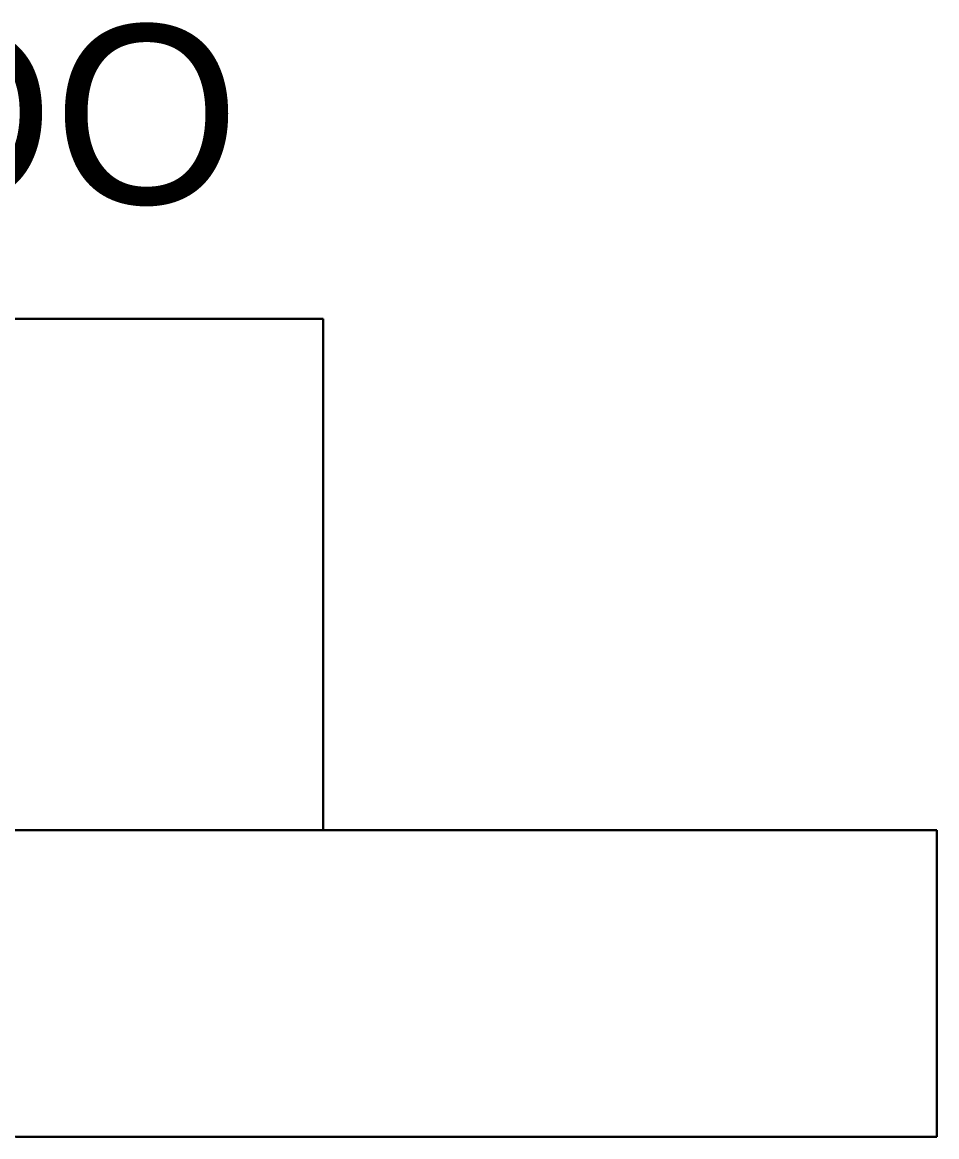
# Model space of a CAD drawing. Extents: x 0 to 297, y 0 to 210.
# Drawn here: x 93.16 to 111.04, y 136.72 to 158.52 of the extents above; entities that cross this region are included whole.
import ezdxf
from ezdxf.enums import TextEntityAlignment as Align

# ---------------------------------------------------------------- set-up
doc = ezdxf.new("R2010")
doc.units = 0
doc.layers.add('TEXTO', color=7, linetype='CONTINUOUS')
doc.layers.add('VISIBLE', color=7, linetype='CONTINUOUS')

msp = doc.modelspace()

# ---------------------------------------------------------------- linework, layer by layer
at = {"layer": 'VISIBLE'}
for p, q in [((77.0442, 152.7206), (99.0442, 152.7206)), ((99.0442, 152.7206), (79.0442, 152.7206)), ((96.0817, 152.7206), (92.9057, 152.7206)), ((94.2934, 152.7206), (93.0297, 152.7206)), ((93.1211, 152.7206), (99.0442, 152.7206)), ((96.6581, 152.7206), (94.2934, 152.7206)), ((98.0038, 152.7206), (96.0817, 152.7206)), ((96.0817, 152.7206), (97.0442, 152.7206)), ((98.4393, 152.7206), (96.6581, 152.7206)), ((97.0442, 152.7206), (98.0038, 152.7206)), ((99.0442, 152.7206), (98.0038, 152.7206)), ((98.6929, 152.7206), (98.4393, 152.7206)), ((99.0442, 152.7206), (98.6929, 152.7206)), ((99.0442, 152.7206), (99.0442, 152.7206)), ((99.0442, 152.7206), (99.0442, 148.9996)), ((99.0442, 148.9996), (99.0442, 152.7206)), ((99.0442, 152.7206), (99.0442, 152.7206)), ((99.0442, 152.7206), (99.0442, 148.9996)), ((99.0442, 152.7206), (99.0442, 152.7206)), ((99.0442, 152.7206), (99.0442, 152.7206)), ((99.0442, 152.7206), (99.0442, 152.7206)), ((99.0442, 152.7206), (99.0442, 152.7206)), ((99.0442, 152.7206), (99.0442, 152.7206)), ((99.0442, 148.9996), (99.0442, 152.7206)), ((99.0442, 148.9996), (99.0442, 147.6196)), ((99.0442, 147.6196), (99.0442, 148.9996)), ((99.0442, 148.9996), (99.0442, 147.6196)), ((99.0442, 148.4129), (99.0442, 148.9996)), ((99.0442, 148.9996), (99.0442, 147.6196)), ((99.0442, 147.6196), (99.0442, 148.4129)), ((99.0442, 147.6196), (99.0442, 146.2555)), ((99.0442, 146.2555), (99.0442, 147.6196)), ((99.0442, 147.6196), (99.0442, 146.2555)), ((99.0442, 146.2555), (99.0442, 147.6196)), ((99.0442, 146.2555), (99.0442, 144.859)), ((99.0442, 144.859), (99.0442, 146.2555)), ((99.0442, 146.2555), (99.0442, 144.859)), ((99.0442, 144.859), (99.0442, 146.2555)), ((99.0442, 144.859), (99.0442, 143.3712)), ((99.0442, 143.3712), (99.0442, 144.859)), ((99.0442, 144.859), (99.0442, 143.3712)), ((99.0442, 143.3712), (99.0442, 144.859)), ((99.0442, 143.3712), (99.0442, 142.7206)), ((99.0442, 142.7206), (99.0442, 143.3712)), ((99.0442, 143.3712), (99.0442, 142.7206)), ((99.0442, 142.7206), (99.0442, 143.3712)), ((92.9131, 142.7206), (93.1752, 142.7206)), ((93.1752, 142.7206), (92.9131, 142.7206)), ((93.1752, 142.7206), (93.529, 142.7206)), ((93.529, 142.7206), (93.1752, 142.7206)), ((93.529, 142.7206), (93.992, 142.7206)), ((93.992, 142.7206), (93.529, 142.7206)), ((93.992, 142.7206), (94.0442, 142.7206)), ((94.5934, 142.7206), (93.992, 142.7206)), ((94.5934, 142.7206), (93.992, 142.7206)), ((94.0442, 142.7206), (94.5934, 142.7206)), ((94.5934, 142.7206), (95.3811, 142.7206)), ((95.3811, 142.7206), (94.5934, 142.7206)), ((95.3811, 142.7206), (96.4342, 142.7206)), ((96.0817, 142.7206), (95.3811, 142.7206)), ((96.4342, 142.7206), (96.0817, 142.7206)), ((96.4342, 142.7206), (97.8918, 142.7206)), ((97.8918, 142.7206), (96.4342, 142.7206)), ((97.8918, 142.7206), (99.0442, 142.7206)), ((98.0038, 142.7206), (97.8918, 142.7206)), ((98.6595, 142.7206), (97.8918, 142.7206)), ((99.0442, 142.7206), (98.0038, 142.7206)), ((99.0442, 142.7206), (98.6595, 142.7206)), ((99.0442, 142.7206), (99.0442, 142.7206)), ((99.0442, 142.7206), (99.0442, 142.7206)), ((99.0442, 142.7206), (99.0442, 142.7206)), ((99.0442, 142.7206), (99.0442, 142.7206)), ((99.0442, 142.7206), (99.0442, 142.7206)), ((99.0442, 142.7206), (99.0442, 142.7206)), ((99.0442, 142.7206), (99.0442, 142.7206)), ((99.0442, 142.7206), (100.0178, 142.7206)), ((100.0178, 142.7206), (99.0442, 142.7206)), ((99.0442, 142.7206), (99.0442, 142.7206)), ((99.6626, 142.7206), (99.0442, 142.7206)), ((99.5035, 142.7206), (99.0442, 142.7206)), ((99.2942, 142.7206), (99.3656, 142.7206)), ((99.2942, 142.7206), (99.3159, 142.7206)), ((99.296, 142.7206), (99.2942, 142.7206)), ((99.3177, 142.7206), (99.296, 142.7206)), ((99.3159, 142.7206), (99.3177, 142.7206)), ((99.3177, 142.7206), (99.4619, 142.7206)), ((99.3177, 142.7206), (99.3825, 142.7206)), ((99.3231, 142.7206), (99.3177, 142.7206)), ((99.3879, 142.7206), (99.3231, 142.7206)), ((99.3825, 142.7206), (99.3879, 142.7206)), ((99.3879, 142.7206), (99.5131, 142.7206)), ((99.3879, 142.7206), (99.4946, 142.7206)), ((99.3968, 142.7206), (99.3879, 142.7206)), ((99.5035, 142.7206), (99.3968, 142.7206)), ((99.4946, 142.7206), (99.5035, 142.7206)), ((99.5035, 142.7206), (99.5173, 142.7206)), ((99.5035, 142.7206), (99.6503, 142.7206)), ((99.5157, 142.7206), (99.5035, 142.7206)), ((99.6626, 142.7206), (99.5157, 142.7206)), ((99.5173, 142.7206), (100.0178, 142.7206)), ((99.6503, 142.7206), (99.6626, 142.7206)), ((99.6626, 142.7206), (100.0178, 142.7206)), ((99.6626, 142.7206), (99.8471, 142.7206)), ((99.678, 142.7206), (99.6626, 142.7206)), ((99.8624, 142.7206), (99.678, 142.7206)), ((99.8471, 142.7206), (99.8624, 142.7206)), ((99.8624, 142.7206), (100.0178, 142.7206)), ((99.8624, 142.7206), (100.0814, 142.7206)), ((99.8807, 142.7206), (99.8624, 142.7206)), ((100.0996, 142.7206), (99.8807, 142.7206)), ((100.0178, 142.7206), (103.3804, 142.7206)), ((100.5292, 142.7206), (100.0178, 142.7206)), ((100.0178, 142.7206), (103.3804, 142.7206)), ((100.9918, 142.7206), (100.0178, 142.7206)), ((100.6692, 142.7206), (100.0178, 142.7206)), ((100.3701, 142.7206), (100.0178, 142.7206)), ((100.0996, 142.7206), (100.0178, 142.7206)), ((100.0814, 142.7206), (100.0996, 142.7206)), ((100.0996, 142.7206), (101.0894, 142.7206)), ((100.0996, 142.7206), (100.3493, 142.7206)), ((100.1204, 142.7206), (100.0996, 142.7206)), ((100.3701, 142.7206), (100.1204, 142.7206)), ((100.3493, 142.7206), (100.3701, 142.7206)), ((100.3701, 142.7206), (101.2941, 142.7206)), ((100.3701, 142.7206), (100.6461, 142.7206)), ((100.3931, 142.7206), (100.3701, 142.7206)), ((100.6692, 142.7206), (100.3931, 142.7206)), ((102.2562, 142.7206), (100.5292, 142.7206)), ((100.6461, 142.7206), (100.6692, 142.7206)), ((100.6692, 142.7206), (101.4899, 142.7206)), ((100.6692, 142.7206), (100.967, 142.7206)), ((100.694, 142.7206), (100.6692, 142.7206)), ((100.9918, 142.7206), (100.694, 142.7206)), ((100.967, 142.7206), (100.9918, 142.7206)), ((100.9918, 142.7206), (101.679, 142.7206)), ((100.9918, 142.7206), (101.3062, 142.7206)), ((101.018, 142.7206), (100.9918, 142.7206)), ((101.3324, 142.7206), (101.018, 142.7206)), ((101.3324, 142.7206), (101.146, 142.7206)), ((101.3062, 142.7206), (101.3324, 142.7206)), ((101.3324, 142.7206), (101.8631, 142.7206)), ((101.3324, 142.7206), (101.6581, 142.7206)), ((101.3595, 142.7206), (101.3324, 142.7206)), ((101.6852, 142.7206), (101.3595, 142.7206)), ((101.6581, 142.7206), (101.6852, 142.7206)), ((101.6852, 142.7206), (102.0442, 142.7206)), ((101.6852, 142.7206), (102.0165, 142.7206)), ((101.7128, 142.7206), (101.6852, 142.7206)), ((102.0442, 142.7206), (101.7128, 142.7206)), ((102.0442, 142.7206), (101.8816, 142.7206)), ((102.4031, 142.7206), (101.9622, 142.7206)), ((102.0165, 142.7206), (102.0442, 142.7206)), ((102.0718, 142.7206), (102.0442, 142.7206)), ((102.0442, 142.7206), (102.3755, 142.7206)), ((102.4031, 142.7206), (102.0718, 142.7206)), ((102.7559, 142.7206), (102.11, 142.7206)), ((103.3804, 142.7206), (102.2562, 142.7206)), ((103.0965, 142.7206), (102.2786, 142.7206)), ((102.3755, 142.7206), (102.4031, 142.7206)), ((102.4031, 142.7206), (103.3804, 142.7206)), ((102.4302, 142.7206), (102.4031, 142.7206)), ((102.4031, 142.7206), (102.7288, 142.7206)), ((102.7559, 142.7206), (102.4302, 142.7206)), ((103.3804, 142.7206), (102.4603, 142.7206)), ((102.7288, 142.7206), (102.7559, 142.7206)), ((102.7559, 142.7206), (103.3804, 142.7206)), ((102.7821, 142.7206), (102.7559, 142.7206)), ((102.7559, 142.7206), (103.0703, 142.7206)), ((103.0965, 142.7206), (102.7821, 142.7206)), ((103.0703, 142.7206), (103.0965, 142.7206)), ((103.0965, 142.7206), (103.3804, 142.7206)), ((103.1214, 142.7206), (103.0965, 142.7206)), ((103.0965, 142.7206), (103.3943, 142.7206)), ((103.4192, 142.7206), (103.1214, 142.7206)), ((103.3804, 142.7206), (109.4578, 142.7206)), ((103.9421, 142.7206), (103.3804, 142.7206)), ((104.2259, 142.7206), (103.3804, 142.7206)), ((103.9887, 142.7206), (103.3804, 142.7206)), ((103.7183, 142.7206), (103.3804, 142.7206)), ((103.4192, 142.7206), (103.3804, 142.7206)), ((103.3943, 142.7206), (103.4192, 142.7206)), ((103.4422, 142.7206), (103.4192, 142.7206)), ((103.4192, 142.7206), (103.6952, 142.7206)), ((103.7183, 142.7206), (103.4422, 142.7206)), ((103.6952, 142.7206), (103.7183, 142.7206)), ((103.7391, 142.7206), (103.7183, 142.7206)), ((103.7183, 142.7206), (103.9679, 142.7206)), ((103.9887, 142.7206), (103.7391, 142.7206)), ((105.6462, 142.7206), (103.9421, 142.7206)), ((103.9679, 142.7206), (103.9887, 142.7206)), ((104.0069, 142.7206), (103.9887, 142.7206)), ((103.9887, 142.7206), (104.2076, 142.7206)), ((104.2259, 142.7206), (104.0069, 142.7206)), ((104.2076, 142.7206), (104.2259, 142.7206)), ((104.2259, 142.7206), (104.8564, 142.7206)), ((104.2412, 142.7206), (104.2259, 142.7206)), ((104.2259, 142.7206), (104.4104, 142.7206)), ((104.4257, 142.7206), (104.2412, 142.7206)), ((104.4104, 142.7206), (104.4257, 142.7206)), ((104.4257, 142.7206), (104.7398, 142.7206)), ((104.438, 142.7206), (104.4257, 142.7206)), ((104.4257, 142.7206), (104.5726, 142.7206)), ((104.5848, 142.7206), (104.438, 142.7206)), ((104.5726, 142.7206), (104.5848, 142.7206)), ((104.5848, 142.7206), (104.6904, 142.7206)), ((104.5937, 142.7206), (104.5848, 142.7206)), ((104.5848, 142.7206), (104.6916, 142.7206)), ((104.7005, 142.7206), (104.5937, 142.7206)), ((104.6916, 142.7206), (104.7005, 142.7206)), ((104.7058, 142.7206), (104.7005, 142.7206)), ((104.7005, 142.7206), (104.7652, 142.7206)), ((104.7706, 142.7206), (104.7058, 142.7206)), ((104.7652, 142.7206), (104.7706, 142.7206)), ((104.7724, 142.7206), (104.7706, 142.7206)), ((104.7706, 142.7206), (104.7923, 142.7206)), ((104.7942, 142.7206), (104.7724, 142.7206)), ((104.7923, 142.7206), (104.7942, 142.7206)), ((106.6099, 142.7206), (105.6462, 142.7206)), ((107.4279, 142.7206), (106.6099, 142.7206)), ((109.355, 142.7206), (107.4279, 142.7206)), ((109.4578, 142.7206), (109.355, 142.7206)), ((109.4578, 142.7206), (111.0442, 142.7206)), ((111.0442, 142.7206), (109.4578, 142.7206)), ((111.0442, 142.7206), (111.0442, 142.7206)), ((111.0442, 142.1821), (111.0442, 142.7206)), ((111.0442, 142.7206), (111.0442, 142.7206)), ((111.0442, 142.7206), (111.0442, 142.7206)), ((111.0442, 142.7206), (111.0442, 142.7206)), ((111.0442, 142.7206), (111.0442, 142.7206)), ((111.0442, 142.7206), (111.0442, 142.7206)), ((111.0442, 142.7206), (111.0442, 142.7206)), ((111.0442, 142.7206), (111.0442, 142.7206)), ((111.0442, 142.7206), (111.0442, 142.7206)), ((111.0442, 142.7206), (111.0442, 142.7206)), ((111.0442, 142.7206), (111.0442, 142.7206)), ((111.0442, 142.7206), (111.0442, 142.7206)), ((111.0442, 142.7206), (111.0442, 142.7206)), ((111.0442, 142.7206), (111.0442, 142.1821)), ((111.0442, 138.9412), (111.0442, 142.1821)), ((111.0442, 142.1821), (111.0442, 138.9412)), ((111.0442, 136.7206), (111.0442, 138.9412)), ((111.0442, 138.9412), (111.0442, 136.7206)), ((93.5685, 136.7206), (92.5198, 136.7206)), ((93.0297, 136.7206), (93.5685, 136.7206)), ((94.7225, 136.7206), (93.5685, 136.7206)), ((93.5685, 136.7206), (94.2934, 136.7206)), ((94.2934, 136.7206), (94.7225, 136.7206)), ((96.0287, 136.7206), (94.7225, 136.7206)), ((94.7225, 136.7206), (96.0287, 136.7206)), ((97.5523, 136.7206), (96.0287, 136.7206)), ((96.0287, 136.7206), (96.6581, 136.7206)), ((96.6581, 136.7206), (97.5523, 136.7206)), ((99.0442, 136.7206), (97.5523, 136.7206)), ((97.5523, 136.7206), (98.4393, 136.7206)), ((98.4393, 136.7206), (98.6929, 136.7206)), ((98.6929, 136.7206), (99.0442, 136.7206)), ((99.3902, 136.7206), (99.0442, 136.7206)), ((99.0442, 136.7206), (99.3902, 136.7206)), ((99.3656, 136.7206), (99.2942, 136.7206)), ((99.3177, 136.7206), (99.2942, 136.7206)), ((99.2942, 136.7206), (99.3177, 136.7206)), ((99.3902, 136.7206), (99.3177, 136.7206)), ((99.3879, 136.7206), (99.3177, 136.7206)), ((99.3177, 136.7206), (99.3879, 136.7206)), ((99.3902, 136.7206), (99.3879, 136.7206)), ((99.5035, 136.7206), (99.3879, 136.7206)), ((99.3879, 136.7206), (99.5035, 136.7206)), ((101.6961, 136.7206), (99.3902, 136.7206)), ((99.3902, 136.7206), (100.5292, 136.7206)), ((99.3902, 136.7206), (100.3701, 136.7206)), ((99.3902, 136.7206), (100.0996, 136.7206)), ((99.3902, 136.7206), (99.8624, 136.7206)), ((99.3902, 136.7206), (99.6626, 136.7206)), ((99.3902, 136.7206), (99.5035, 136.7206)), ((99.5131, 136.7206), (99.3902, 136.7206)), ((99.5173, 136.7206), (99.5035, 136.7206)), ((99.6626, 136.7206), (99.5035, 136.7206)), ((99.5035, 136.7206), (99.6626, 136.7206)), ((99.8624, 136.7206), (99.6626, 136.7206)), ((99.6626, 136.7206), (99.8624, 136.7206)), ((100.0996, 136.7206), (99.8624, 136.7206)), ((99.8624, 136.7206), (100.0996, 136.7206)), ((101.0894, 136.7206), (100.0996, 136.7206)), ((100.3701, 136.7206), (100.0996, 136.7206)), ((100.0996, 136.7206), (100.3701, 136.7206)), ((101.2941, 136.7206), (100.3701, 136.7206)), ((100.6692, 136.7206), (100.3701, 136.7206)), ((100.3701, 136.7206), (100.6692, 136.7206)), ((100.5292, 136.7206), (101.6961, 136.7206)), ((101.4899, 136.7206), (100.6692, 136.7206)), ((100.9918, 136.7206), (100.6692, 136.7206)), ((100.6692, 136.7206), (100.9918, 136.7206)), ((101.679, 136.7206), (100.9918, 136.7206)), ((101.3324, 136.7206), (100.9918, 136.7206)), ((100.9918, 136.7206), (101.3324, 136.7206)), ((101.146, 136.7206), (101.3324, 136.7206)), ((101.6961, 136.7206), (101.3324, 136.7206)), ((101.6852, 136.7206), (101.3324, 136.7206)), ((101.3324, 136.7206), (101.6852, 136.7206)), ((101.6961, 136.7206), (101.6852, 136.7206)), ((102.0442, 136.7206), (101.6852, 136.7206)), ((101.6852, 136.7206), (102.0442, 136.7206)), ((104.7335, 136.7206), (101.6961, 136.7206)), ((101.6961, 136.7206), (102.2562, 136.7206)), ((101.6961, 136.7206), (101.8816, 136.7206)), ((102.0442, 136.7206), (101.6961, 136.7206)), ((101.8816, 136.7206), (102.0442, 136.7206)), ((101.9622, 136.7206), (102.4031, 136.7206)), ((102.0442, 136.7206), (102.4031, 136.7206)), ((102.4031, 136.7206), (102.0442, 136.7206)), ((102.11, 136.7206), (102.7559, 136.7206)), ((102.2562, 136.7206), (103.9421, 136.7206)), ((102.2786, 136.7206), (103.0965, 136.7206)), ((102.4031, 136.7206), (102.7559, 136.7206)), ((102.7559, 136.7206), (102.4031, 136.7206)), ((102.4603, 136.7206), (103.4192, 136.7206)), ((102.6538, 136.7206), (103.7183, 136.7206)), ((102.7559, 136.7206), (103.0965, 136.7206)), ((103.0965, 136.7206), (102.7559, 136.7206)), ((103.0965, 136.7206), (103.4192, 136.7206)), ((103.4192, 136.7206), (103.0965, 136.7206)), ((103.4192, 136.7206), (103.7183, 136.7206)), ((103.7183, 136.7206), (103.4192, 136.7206)), ((104.7335, 136.7206), (103.7183, 136.7206)), ((103.7183, 136.7206), (103.9887, 136.7206)), ((103.9887, 136.7206), (103.7183, 136.7206)), ((103.9421, 136.7206), (104.7335, 136.7206)), ((104.7335, 136.7206), (103.9887, 136.7206)), ((103.9887, 136.7206), (104.2259, 136.7206)), ((104.2259, 136.7206), (103.9887, 136.7206)), ((104.7335, 136.7206), (104.2259, 136.7206)), ((104.2259, 136.7206), (104.4257, 136.7206)), ((104.4257, 136.7206), (104.2259, 136.7206)), ((104.7335, 136.7206), (104.4257, 136.7206)), ((104.4257, 136.7206), (104.5848, 136.7206)), ((104.5848, 136.7206), (104.4257, 136.7206)), ((104.6904, 136.7206), (104.5848, 136.7206)), ((104.5848, 136.7206), (104.7005, 136.7206)), ((104.7005, 136.7206), (104.5848, 136.7206)), ((104.7335, 136.7206), (104.6904, 136.7206)), ((104.7335, 136.7206), (104.7005, 136.7206)), ((104.7005, 136.7206), (104.7706, 136.7206)), ((104.7706, 136.7206), (104.7005, 136.7206)), ((108.9974, 136.7206), (104.7335, 136.7206)), ((104.7335, 136.7206), (105.6462, 136.7206)), ((104.7335, 136.7206), (104.7942, 136.7206)), ((104.7335, 136.7206), (104.7706, 136.7206)), ((104.7706, 136.7206), (104.7942, 136.7206)), ((104.7942, 136.7206), (104.7706, 136.7206)), ((105.6462, 136.7206), (106.6099, 136.7206)), ((106.6099, 136.7206), (107.4279, 136.7206)), ((107.4279, 136.7206), (108.9974, 136.7206)), ((111.0442, 136.7206), (108.9974, 136.7206)), ((108.9974, 136.7206), (109.355, 136.7206)), ((109.355, 136.7206), (111.0442, 136.7206)), ((111.0442, 136.7206), (111.0442, 136.7206)), ((111.0442, 136.7206), (111.0442, 136.7206)), ((111.0442, 136.7206), (111.0442, 136.7206)), ((111.0442, 136.7206), (111.0442, 136.7206)), ((111.0442, 136.7206), (111.0442, 136.7206)), ((111.0442, 136.7206), (111.0442, 136.7206)), ((111.0442, 136.7206), (111.0442, 136.7206)), ((111.0442, 136.7206), (111.0442, 136.7206)), ((111.0442, 136.7206), (111.0442, 136.7206)), ((111.0442, 136.7206), (111.0442, 136.7206)), ((111.0442, 136.7206), (111.0442, 136.7206)), ((111.0442, 136.7206), (111.0442, 136.7206)), ((111.0442, 136.7206), (111.0442, 136.7206))]:
    msp.add_line(p, q, dxfattribs=at)

# ---------------------------------------------------------------- texts
at = {"layer": 'TEXTO'}
msp.add_text('ALZADO', height=3.5, dxfattribs=at).set_placement((88.0442, 156.7206), align=Align.MIDDLE_CENTER)

doc.saveas('drawing.dxf')
